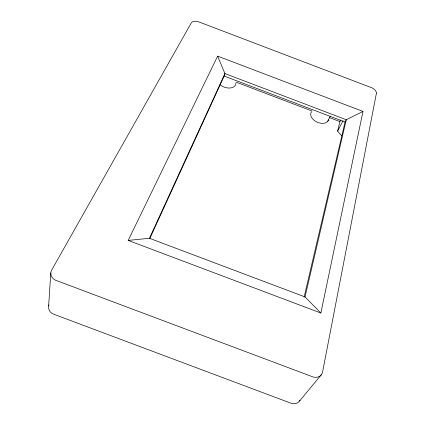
<?xml version="1.0" encoding="UTF-8"?>
<svg xmlns="http://www.w3.org/2000/svg" width="425" height="425" viewBox="0 0 425 425"><rect width="100%" height="100%" fill="white"/><g stroke="black" fill="none" stroke-linecap="round" stroke-linejoin="round"><path stroke-width="0.64" d="M50.793 272.93L48.572 306.935A8.999 7.756 -6.4 0 0 53.747 314.229L290.923 403.192A8.978 7.677 49.1 0 0 300.05 400.217M320.859 313.013L362.982 111.435L217.627 56.132L128.196 240.417L320.859 313.013L305.028 296.932L149.446 238.282L128.196 240.417M304.13 297.091L345.058 122.017L346.269 119.723L362.982 111.435M305.028 296.932L346.269 119.723L224.931 73.583L217.627 56.132M341.79 135.873L337.609 131.118L340.324 119.908M149.658 238.85L224.166 76.054L224.931 73.583L149.446 238.282M327.765 121.268L330.363 116.057M337.609 131.118L343.028 120.764M299.498 401.072L321.443 374.627M224.166 76.054L345.058 122.017M235.87 82.036L312.12 111.026M329.481 117.624L340.016 121.63M48.71 305.915A8.999 7.756 -6.4 0 1 49.002 304.922M235.96 83.22A9.477 6.168 18.3 0 1 230.153 88.012A9.477 6.168 18.3 0 1 220.107 84.671M328.472 119.829A9.472 6.147 24.8 0 1 316.843 122.012A9.472 6.147 24.8 0 1 311.573 111.701M376.428 93.118L322.437 372.752A9.658 8.006 45.2 0 1 313.485 377.113L55.266 280.112A9.679 8.091 -2.3 0 1 51.255 270.842L191.415 22.652A6.449 3.889 16.2 0 1 198.204 21.659L371.971 87.853A6.428 3.873 26.3 0 1 376.428 93.118"/></g></svg>
